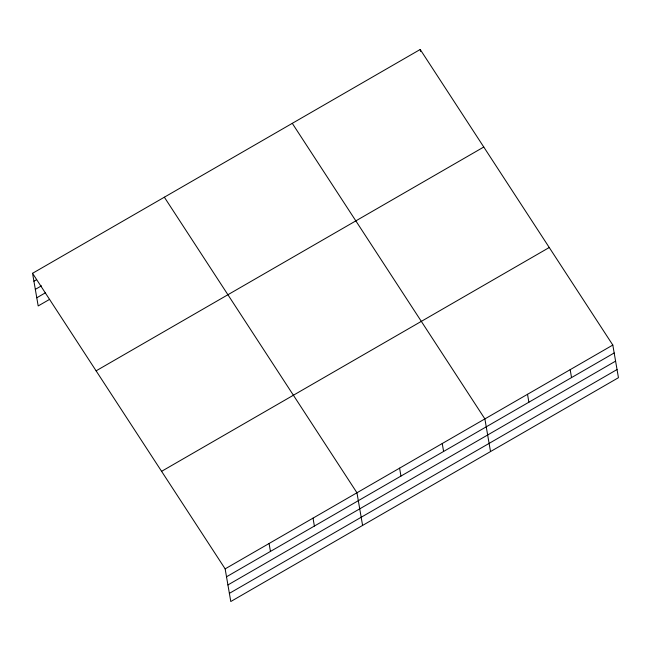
<?xml version="1.0" encoding="UTF-8"?>
<svg xmlns="http://www.w3.org/2000/svg" width="651" height="651" viewBox="0 0 651 651"><rect width="100%" height="100%" fill="white"/><g stroke="black" fill="none" stroke-linecap="round" stroke-linejoin="round"><path stroke-width="0.98" d="M32.55 273.298L420.212 49.476L612.811 345.054L618.45 377.702L230.788 601.524L225.148 568.868L32.55 273.298L38.189 305.946L49.614 299.354M33.917 281.216L36.554 279.694M35.325 289.378L41.477 285.83M36.782 297.784L45.57 292.714M96.104 370.834L483.774 147.02M161.586 471.332L549.257 247.51M225.148 568.868L612.811 345.054M226.515 576.786L614.178 352.972M227.923 584.948L615.586 361.134M229.372 593.362L617.042 369.54M292.283 123.34L484.881 418.91L490.52 451.566M164.353 197.196L356.951 492.766L362.591 525.422M570.17 369.67L571.537 377.588M527.522 394.294L528.889 402.212M420.212 49.476L420.554 51.462M442.241 443.534L443.608 451.452M399.592 468.15L400.959 476.068M313.017 518.139L314.384 526.057M269.083 543.504L270.45 551.421"/></g></svg>
